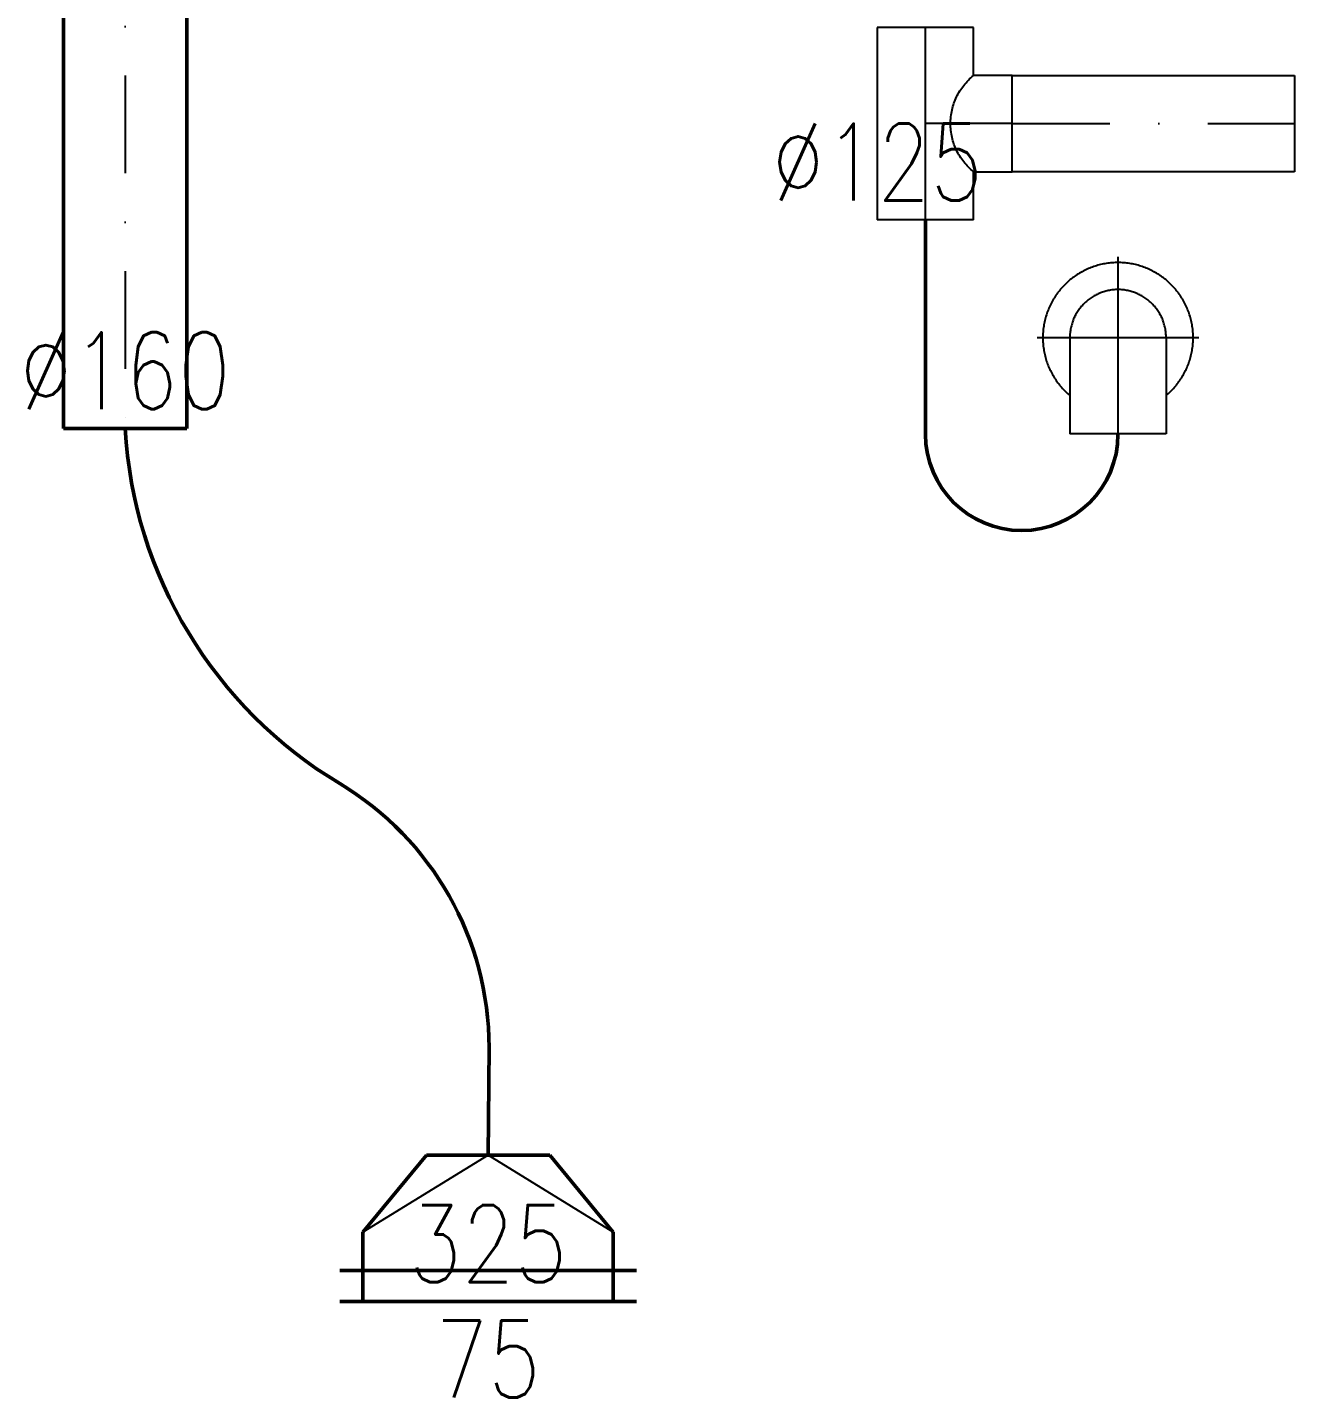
# Model space of a CAD drawing. Header units: millimetres. Extents: x -5302 to 21798, y 60636 to 66330.
# Drawn here: x 17504 to 19149, y 61486 to 63265 of the extents above; entities that cross this region are included whole.
import ezdxf
from ezdxf.enums import TextEntityAlignment as Align

# ---------------------------------------------------------------- set-up
doc = ezdxf.new("R2010")
doc.units = ezdxf.units.MM
doc.header["$LTSCALE"] = 10
for name, pattern in [('_aa', [1.4, 0.5, -0.2, 0.5, -0.2]), ('DASHDOT', [25.4, 12.7, -6.35, 0, -6.35]), ('KOLEJE', [0])]:
    doc.linetypes.add(name, pattern=pattern)
doc.layers.get('0').update_dxf_attribs({"color": 3})
for name, color, linetype, lineweight in [('V-flexo_osy', 3, 'KOLEJE', 50), ('V-objekty', 3, 'Continuous', 50), ('V-tvarovky', 3, 'Continuous', 50)]:
    doc.layers.add(name, color=color, linetype=linetype, lineweight=lineweight)
for name, color, linetype in [('V-objekty-popis', 3, 'Continuous'), ('V-tvarovky-popis', 3, 'Continuous'), ('VZT_EXHAUST', 3, '_aa'), ('VZT_EXHAUST-popis', 3, 'Continuous')]:
    doc.layers.add(name, color=color, linetype=linetype)
doc.styles.get("Standard").update_dxf_attribs({"font": 'simplex.shx', "width": 0.8})
doc.linetypes.add('KOLEJE_2', pattern='A,2,[141,CADKON.SHX,S=3,R=0,X=0,Y=0],1.5', length=3.5)

# ---------------------------------------------------------------- blocks, each defined once
blk = doc.blocks.new('*U79', base_point=(162.5, 40))
at = {"color": 0, "linetype": 'ByBlock', "lineweight": -2, "ltscale": 2000}
for points in [[(0, 0), (325, 0), (325, 40), (0, 40), (0, 0)], [(0, 0), (-30, 0)], [(325, 0), (355, 0)]]:
    blk.add_lwpolyline(points, dxfattribs=at)
blk = doc.blocks.new('*U80')
at = {"color": 0, "linetype": 'ByBlock', "lineweight": -2, "ltscale": 2000}
for p, q in [((0, 162.5), (0, 192.5)), ((50, 162.5), (0, 162.5)), ((0, 162.5), (0, 162.5)), ((0, 162.5), (0, -162.5)), ((50, 162.5), (150, 80)), ((150, 80), (150, 80)), ((150, 80), (150, -80)), ((150, 80), (150, 80)), ((150, -80), (50, -162.5)), ((150, -80), (150, -80)), ((150, -80), (150, -80)), ((50, -162.5), (0, -162.5)), ((0, -162.5), (0, -192.5)), ((0, -162.5), (0, -162.5))]:
    blk.add_line(p, q, dxfattribs=at)
at = {"color": 2, "linetype": 'DASHDOT', "lineweight": 25, "ltscale": 2000}
for p, q in [((50, 162.5), (150, 0)), ((150, 0), (50, -162.5))]:
    blk.add_line(p, q, dxfattribs=at)
blk = doc.blocks.new('*U125')
at = {"color": 2, "linetype": 'DASHDOT', "lineweight": 25, "ltscale": 2000}
for p, q in [((0, 105), (0, -105)), ((-105, 0), (0, 0))]:
    blk.add_line(p, q, dxfattribs=at)
at = {"color": 0, "linetype": 'ByBlock', "lineweight": -2, "ltscale": 2000}
for p, q in [((0, 62.5), (125, 62.5)), ((125, 62.5), (125, -62.5)), ((0, -62.5), (125, -62.5))]:
    blk.add_line(p, q, dxfattribs=at)
at = {"color": 2, "linetype": 'KOLEJE', "lineweight": 25, "ltscale": 2000}
blk.add_lwpolyline([(0, 0), (125, 0)], dxfattribs=at)
at = {"color": 0, "linetype": 'ByBlock', "lineweight": -2, "ltscale": 2000}
for radius, start, end in [(97.6, 39.8056, 320.1944), (62.5, 90, 270)]:
    blk.add_arc((0, 0), radius, start, end, dxfattribs=at)
blk = doc.blocks.new('*U124', base_point=(-125, 0))
at = {"color": 0, "linetype": 'ByBlock', "lineweight": -2, "ltscale": 2000}
for p, q in [((-62.5, 112.5), (62.5, 112.5)), ((-62.5, 62.5), (-62.5, 112.5)), ((62.5, 112.5), (62.5, 62.5)), ((-125, 62.5), (-62.5, 62.5)), ((-125, 62.5), (-125, -62.5)), ((62.5, 62.5), (125, 62.5)), ((125, 62.5), (125, -62.5)), ((125, -62.5), (-125, -62.5))]:
    blk.add_line(p, q, dxfattribs=at)
at = {"color": 2, "linetype": 'DASHDOT', "lineweight": 25, "ltscale": 2000}
for p, q in [((0, 112.5), (0, 0)), ((-125, 0), (125, 0))]:
    blk.add_line(p, q, dxfattribs=at)
at = {"color": 0, "linetype": 'ByBlock', "lineweight": -2, "ltscale": 2000}
blk.add_arc((0, 112.5), 80, 218.6598, 321.3402, dxfattribs=at)
blk = doc.blocks.new('*U179', base_point=(0, 62.5))
at = {"color": 0, "linetype": 'ByBlock', "lineweight": -2, "ltscale": 2000}
for p, q in [((0, 125), (0, 0)), ((366.78, 125), (0, 125)), ((366.78, 0), (366.78, 125)), ((0, 0), (366.78, 0))]:
    blk.add_line(p, q, dxfattribs=at)
at = {"color": 2, "linetype": 'DASHDOT', "lineweight": 25}
blk.add_line((0, 62.5), (366.78, 62.5), dxfattribs=at)
blk = doc.blocks.new('*U258', base_point=(712.41, 80))
at = {"color": 0, "linetype": 'ByBlock', "lineweight": -2}
for p, q in [((0, 160), (0, 0)), ((712.41, 160), (0, 160)), ((712.41, 0), (712.41, 160)), ((0, 0), (712.41, 0))]:
    blk.add_line(p, q, dxfattribs=at)
at = {"color": 2, "linetype": 'DASHDOT', "lineweight": 25}
blk.add_line((0, 80), (712.41, 80), dxfattribs=at)

msp = doc.modelspace()

# ---------------------------------------------------------------- linework, layer by layer
at = {"layer": 'V-flexo_osy', "linetype": 'KOLEJE_2', "ltscale": 2}
for points in [[(18669.7, 63015), (18669.7, 62736.6, 1), (18919.7, 62736.6)], [(18101.8, 61800.7), (18103, 61940.4, 0.263315), (17909.1, 62283.1, -0.248113), (17630.5, 62744.2, 35.033125)]]:
    msp.add_lwpolyline(points, format="xyb", dxfattribs=at)

# ---------------------------------------------------------------- block references
at = {"layer": 'V-objekty', "ltscale": 2000, "xscale": -1}
for name, rotation in [('*U80', 270.0000000000019), ('*U79', 359.9999999999999)]:
    msp.add_blockref(name, (18101.8, 61650.7), dxfattribs=dict(at, rotation=rotation))
at = {"layer": 'V-tvarovky', "ltscale": 2000, "rotation": 270}
msp.add_blockref('*U258', (17630.5, 62744.2), dxfattribs=at)
at = {"layer": 'VZT_EXHAUST', "ltscale": 200, "xscale": -1}
for name, p, rotation in [('*U124', (18669.7, 63015), 270), ('*U179', (18782.2, 63140), 180)]:
    msp.add_blockref(name, p, dxfattribs=dict(at, rotation=rotation))
at = {"layer": 'VZT_EXHAUST', "ltscale": 200, "rotation": 269.9999999999999}
msp.add_blockref('*U125', (18919.7, 62862), dxfattribs=at)

# ---------------------------------------------------------------- texts
at = {"layer": 'V-objekty-popis', "color": 3, "width": 0.8}
msp.add_text('325', height=100, dxfattribs=at).set_placement((18101.8, 61635.7), align=Align.CENTER)
msp.add_text('75', height=100, dxfattribs=at).set_placement((18101.8, 61585.7), align=Align.TOP_CENTER)
at = {"layer": 'V-tvarovky-popis', "color": 3, "width": 0.8}
msp.add_text('%%c160', height=100, dxfattribs=at).set_placement((17630.5, 62769.2), align=Align.CENTER)
at = {"layer": 'VZT_EXHAUST-popis', "color": 3, "width": 0.8}
msp.add_text('%%c125', height=100, dxfattribs=at).set_placement((18607.2, 63040), align=Align.CENTER)

doc.saveas('drawing.dxf')
